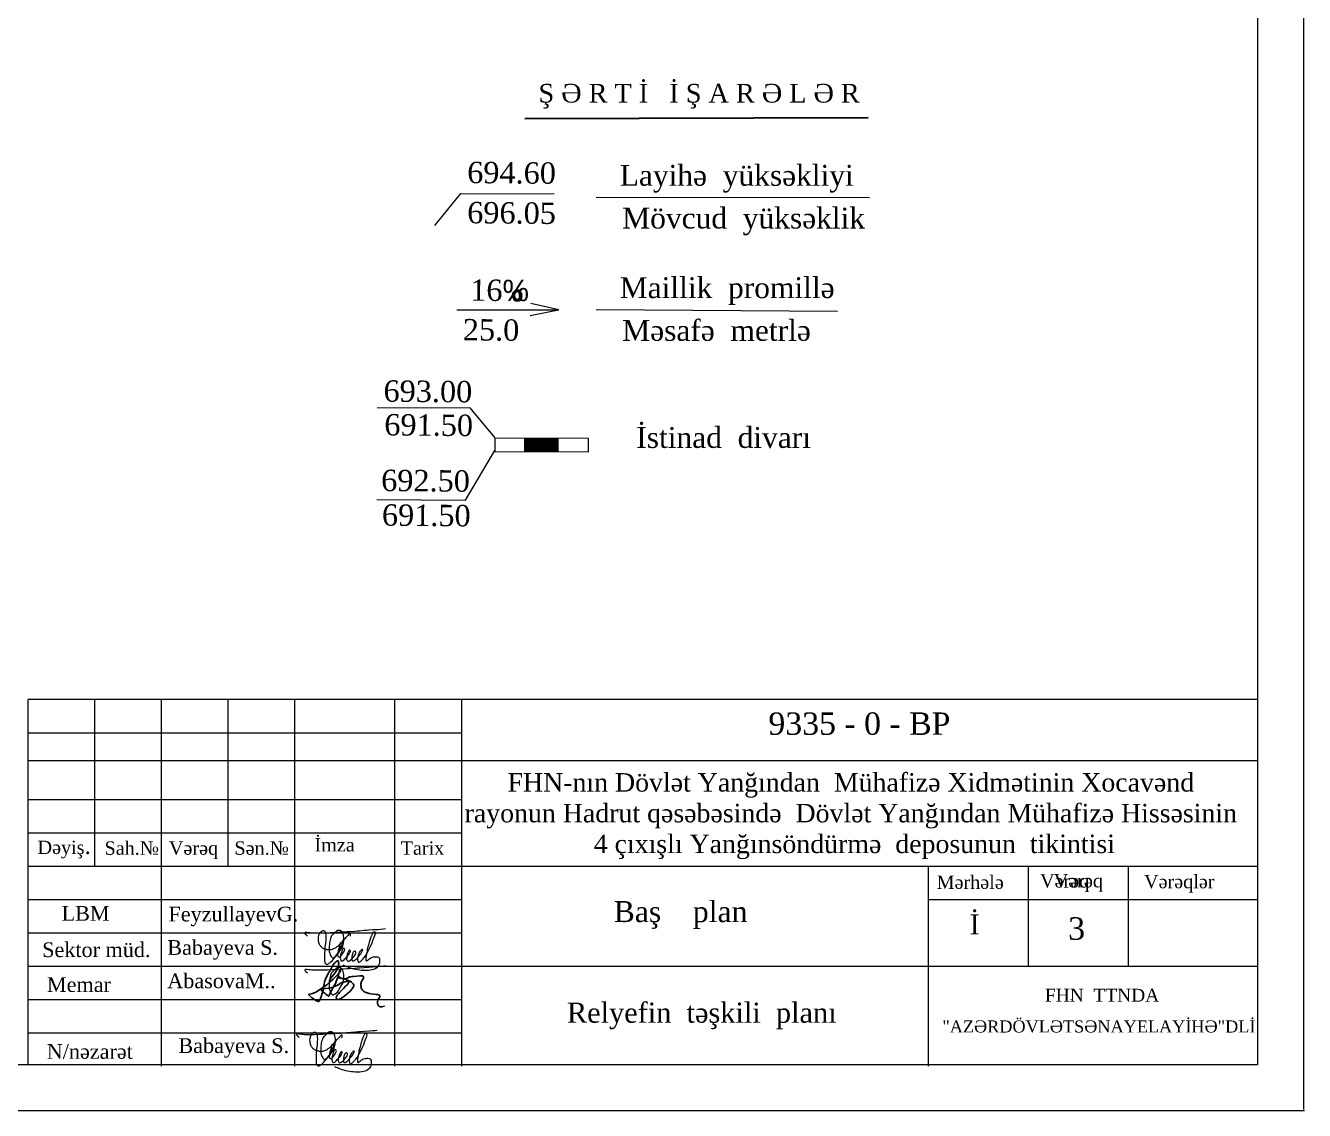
# Model space of a CAD drawing. Header units: feet. Extents: x 3381 to 1374491, y 675186 to 8751562.
# Drawn here: x 686692.9 to 686834.1, y 4375571.8 to 4375691.5 of the extents above; entities that cross this region are included whole.
import ezdxf

# ---------------------------------------------------------------- set-up
doc = ezdxf.new("R2010")
doc.units = ezdxf.units.FT
doc.header["$MEASUREMENT"] = 0
doc.linetypes.add('DUZ', pattern=[0])
doc.layers.get('0').update_dxf_attribs({"linetype": 'CONTINUOUS'})
for name, color, linetype in [('JPEG', 7, 'CONTINUOUS'), ('Layer8', 7, 'CONTINUOUS'), ('ramka', 7, 'CONTINUOUS'), ('Аннотация - Текст', 7, 'CONTINUOUS')]:
    doc.layers.add(name, color=color, linetype=linetype)
for name, color, linetype, lineweight in [('rabit xt', 7, 'CONTINUOUS', 13), ('yol 6m', 250, 'CONTINUOUS', 30), ('размер2_Ном._пера__1', 7, 'CONTINUOUS', 13)]:
    doc.layers.add(name, color=color, linetype=linetype, lineweight=lineweight)
doc.styles.get("Standard").update_dxf_attribs({"font": 'arial.ttf', "height": 2.5})
doc.styles.add('Times New  Roman', font='times.ttf')
doc.styles.add('СГЕНЕРИР_СТИЛЬ_1', font='a3ar(la).ttf')
doc.styles.add('СГЕНЕРИР_СТИЛЬ_2', font='arial.ttf')

msp = doc.modelspace()

# ---------------------------------------------------------------- hatches: boundary and pattern name
at = {"lineweight": 18}
h = msp.add_hatch(dxfattribs=at)
h.set_pattern_fill('ANSI31', color=256, scale=0.4617)
h.set_pattern_definition([(45, (-367983.174634, -2359099.17082), (-0.04080890010923, 0.04080890010923), [])])
h.paths.add_polyline_path([(686748.016, 4375645.968), (686751.67, 4375645.968), (686751.67, 4375644.464), (686748.016, 4375644.464)])

# ---------------------------------------------------------------- linework, layer by layer
at = {"color": 7, "lineweight": 18}
for p, q in [((686693.161, 4375576.787, -688.014), (686693.161, 4375617.127, 848.53)), ((686700.524, 4375598.72, 848.53), (686700.524, 4375617.127, 848.53)), ((686700.524, 4375598.72, 848.53), (686700.524, 4375617.127, 848.53)), ((686707.887, 4375576.631, 848.53), (686707.887, 4375617.127, 848.53)), ((686707.887, 4375576.631, 848.53), (686707.887, 4375617.127, 848.53)), ((686715.25, 4375598.72, 848.53), (686715.25, 4375617.127, 848.53)), ((686715.25, 4375598.72, 848.53), (686715.25, 4375617.127, 848.53)), ((686722.613, 4375576.631, 848.53), (686722.613, 4375617.127, 848.53)), ((686722.613, 4375576.631, 848.53), (686722.613, 4375617.127, 848.53)), ((686733.657, 4375576.631, 848.53), (686733.657, 4375617.127, 848.53)), ((686733.657, 4375576.631, 848.53), (686733.657, 4375617.127, 848.53)), ((686741.02, 4375617.127, 848.53), (686741.02, 4375576.631, 848.53)), ((686741.02, 4375617.127, 848.53), (686741.02, 4375576.631, 848.53)), ((686693.161, 4375613.446, 848.53), (686741.02, 4375613.446, 848.53)), ((686693.161, 4375610.379, 848.53), (686828.914, 4375610.379, 848.53)), ((686693.161, 4375606.083, 848.53), (686741.02, 4375606.083, 848.53)), ((686693.161, 4375606.083, 848.53), (686741.02, 4375606.083, 848.53)), ((686693.161, 4375602.401, 848.53), (686741.02, 4375602.401, 848.53)), ((686693.161, 4375602.401, 848.53), (686741.02, 4375602.401, 848.53)), ((686693.161, 4375598.72, 848.53), (686828.914, 4375598.72, 848.53)), ((686693.161, 4375598.72, 848.53), (686828.914, 4375598.72, 848.53)), ((686792.561, 4375598.72, 848.53), (686792.561, 4375576.631, 848.53)), ((686792.561, 4375598.72, 848.53), (686792.561, 4375576.631, 848.53)), ((686803.605, 4375598.72, 848.53), (686803.605, 4375587.675, 848.53)), ((686803.605, 4375598.72, 848.53), (686803.605, 4375587.675, 848.53)), ((686814.65, 4375598.72, 848.53), (686814.65, 4375587.675, 848.53)), ((686814.65, 4375598.72, 848.53), (686814.65, 4375587.675, 848.53)), ((686693.161, 4375595.038, 848.53), (686741.02, 4375595.038, 848.53)), ((686693.161, 4375595.038, 848.53), (686741.02, 4375595.038, 848.53)), ((686792.561, 4375595.038, 848.53), (686828.914, 4375595.038, 848.53)), ((686792.561, 4375595.038, 848.53), (686828.914, 4375595.038, 848.53)), ((686693.161, 4375591.357, 848.53), (686741.02, 4375591.357, 848.53)), ((686693.161, 4375591.357, 848.53), (686741.02, 4375591.357, 848.53)), ((686693.161, 4375587.675, 848.53), (686828.914, 4375587.675, 848.53)), ((686693.161, 4375587.675, 848.53), (686828.914, 4375587.675, 848.53)), ((686693.161, 4375583.994, 848.53), (686741.02, 4375583.994, 848.53)), ((686693.161, 4375583.994, 848.53), (686741.02, 4375583.994, 848.53)), ((686693.161, 4375580.312, 848.53), (686741.02, 4375580.312, 848.53)), ((686693.161, 4375580.312, 848.53), (686741.02, 4375580.312, 848.53))]:
    msp.add_line(p, q, dxfattribs=at)
at = {"color": 7, "linetype": 'DUZ', "lineweight": 18, "elevation": -2928.111, "flags": 128}
for points in [[(686738.086, 4375669.434), (686740.926, 4375672.955), (686751.24, 4375672.914)], [(686744.706, 4375645.995), (686744.706, 4375645.995), (686755.021, 4375645.954)], [(686744.706, 4375644.491), (686744.706, 4375644.491), (686755.046, 4375644.452)]]:
    msp.add_lwpolyline(points, dxfattribs=at)
at = {"color": 7, "linetype": 'ByBlock', "lineweight": 15, "elevation": -1297.111, "flags": 128}
for points in [[(686740.488, 4375660.118), (686751.765, 4375660.111), (686748.676, 4375660.826)], [(686751.746, 4375660.096), (686748.611, 4375659.451)]]:
    msp.add_lwpolyline(points, dxfattribs=at)
at = {"color": 7, "lineweight": 18}
for points, elevation in [([(686731.716, 4375649.352), (686741.948, 4375649.298), (686744.646, 4375646.039)], -298.984), ([(686744.706, 4375645.995), (686744.706, 4375644.49)], -2928.111), ([(686748.016, 4375645.968), (686748.01, 4375644.478)], -298.984), ([(686751.67, 4375645.968), (686751.67, 4375644.463)], -298.984), ([(686755.021, 4375645.954), (686755.021, 4375644.452)], -298.984), ([(686731.662, 4375639.181), (686741.461, 4375639.127), (686744.709, 4375644.591)], -298.984)]:
    msp.add_lwpolyline(points, dxfattribs=dict(at, elevation=elevation))
at = {"color": 7, "lineweight": 18, "elevation": -298.984}
msp.add_lwpolyline([(686748.016, 4375645.968), (686751.67, 4375645.968), (686751.67, 4375644.464), (686748.016, 4375644.464)], close=True, dxfattribs=at)
at = {"color": 5, "lineweight": 15, "elevation": 760.763}
for points in [[(686724, 4375590.996), (686723.879, 4375591.123), (686723.822, 4375591.183), (686723.771, 4375591.267), (686723.761, 4375591.315), (686723.761, 4375591.382), (686723.807, 4375591.423), (686723.851, 4375591.439), (686723.909, 4375591.439), (686723.988, 4375591.435), (686724.199, 4375591.404), (686724.317, 4375591.386), (686724.467, 4375591.371), (686724.604, 4375591.357), (686724.791, 4375591.357), (686724.923, 4375591.357), (686725.395, 4375591.347), (686725.676, 4375591.347), (686726.231, 4375591.37), (686726.543, 4375591.392), (686726.944, 4375591.416), (686727.391, 4375591.442), (686727.635, 4375591.457), (686727.867, 4375591.471), (686728.368, 4375591.507), (686728.649, 4375591.507), (686729.248, 4375591.548), (686729.5, 4375591.565), (686729.762, 4375591.583), (686730.248, 4375591.637), (686730.561, 4375591.662), (686730.802, 4375591.676), (686731.221, 4375591.71), (686731.786, 4375591.738), (686732.108, 4375591.769), (686732.419, 4375591.803), (686732.626, 4375591.841)], [(686728.695, 4375590.993), (686728.747, 4375591.067), (686728.747, 4375591.152), (686728.747, 4375591.152), (686728.747, 4375591.272), (686728.652, 4375591.272), (686728.541, 4375591.17), (686728.541, 4375591.17), (686728.452, 4375591.071), (686728.383, 4375590.994), (686728.277, 4375590.876), (686728.203, 4375590.794), (686728.119, 4375590.701), (686728.042, 4375590.616), (686727.966, 4375590.531), (686727.881, 4375590.437), (686727.794, 4375590.34), (686727.711, 4375590.247), (686727.536, 4375590.053), (686727.394, 4375589.896), (686727.318, 4375589.843), (686727.248, 4375589.794), (686727.178, 4375589.745), (686727.126, 4375589.709), (686727.068, 4375589.669), (686726.979, 4375589.621), (686726.893, 4375589.577), (686726.818, 4375589.539), (686726.719, 4375589.506), (686726.635, 4375589.478), (686726.556, 4375589.465), (686726.486, 4375589.465), (686726.42, 4375589.465), (686726.356, 4375589.468), (686726.305, 4375589.471), (686726.243, 4375589.48), (686726.18, 4375589.489), (686726.123, 4375589.497), (686726.074, 4375589.506), (686726.032, 4375589.514), (686725.995, 4375589.521), (686725.931, 4375589.547), (686725.859, 4375589.577), (686725.801, 4375589.601), (686725.743, 4375589.634), (686725.688, 4375589.671), (686725.636, 4375589.712), (686725.588, 4375589.757), (686725.543, 4375589.804), (686725.489, 4375589.858), (686725.434, 4375589.916), (686725.39, 4375589.986), (686725.342, 4375590.062), (686725.296, 4375590.182), (686725.272, 4375590.267), (686725.253, 4375590.332), (686725.238, 4375590.429), (686725.219, 4375590.584), (686725.212, 4375590.755), (686725.22, 4375590.886), (686725.266, 4375591.088), (686725.306, 4375591.185), (686725.348, 4375591.285), (686725.41, 4375591.379), (686725.496, 4375591.474), (686725.575, 4375591.545), (686725.65, 4375591.591), (686725.73, 4375591.619), (686725.788, 4375591.618), (686725.842, 4375591.591), (686725.907, 4375591.529), (686725.972, 4375591.388), (686726.003, 4375591.284), (686726.017, 4375591.143), (686726.033, 4375590.843), (686726.019, 4375590.524), (686725.992, 4375590.204), (686725.942, 4375589.725), (686725.923, 4375589.537), (686725.91, 4375589.379), (686725.892, 4375589.202), (686725.878, 4375588.989), (686725.878, 4375588.801), (686725.876, 4375588.598), (686725.883, 4375588.423), (686725.889, 4375588.285), (686725.907, 4375588.157), (686725.933, 4375588.061), (686725.973, 4375587.997), (686726.028, 4375587.929), (686726.086, 4375587.883), (686726.14, 4375587.868), (686726.189, 4375587.868), (686726.242, 4375587.89), (686726.297, 4375587.926), (686726.373, 4375587.978), (686726.448, 4375588.03), (686726.523, 4375588.087), (686726.629, 4375588.181), (686726.756, 4375588.305), (686726.892, 4375588.463), (686727.021, 4375588.629), (686727.142, 4375588.802), (686727.31, 4375589.041), (686727.385, 4375589.179), (686727.5, 4375589.424), (686727.593, 4375589.608), (686727.695, 4375589.81), (686727.792, 4375590.032), (686727.83, 4375590.118), (686727.838, 4375590.167), (686727.831, 4375590.195), (686727.817, 4375590.225), (686727.79, 4375590.245), (686727.758, 4375590.257), (686727.735, 4375590.257), (686727.691, 4375590.243), (686727.634, 4375590.202), (686727.588, 4375590.111), (686727.564, 4375590.027), (686727.532, 4375589.901), (686727.501, 4375589.779), (686727.46, 4375589.62), (686727.407, 4375589.38), (686727.378, 4375589.217), (686727.34, 4375589.004), (686727.338, 4375588.906), (686727.36, 4375588.818), (686727.411, 4375588.732), (686727.461, 4375588.694), (686727.52, 4375588.688), (686727.58, 4375588.707), (686727.658, 4375588.763), (686727.733, 4375588.844), (686727.873, 4375589.023), (686727.99, 4375589.214), (686728.08, 4375589.389), (686728.11, 4375589.465), (686728.122, 4375589.546), (686728.107, 4375589.604), (686728.066, 4375589.635), (686728.023, 4375589.646), (686727.972, 4375589.646), (686727.928, 4375589.626), (686727.896, 4375589.593), (686727.862, 4375589.538), (686727.823, 4375589.46), (686727.787, 4375589.361), (686727.748, 4375589.226), (686727.702, 4375589.068), (686727.672, 4375588.931), (686727.657, 4375588.832), (686727.639, 4375588.673), (686727.631, 4375588.558), (686727.644, 4375588.457), (686727.674, 4375588.381), (686727.7, 4375588.315), (686727.735, 4375588.277), (686727.774, 4375588.256), (686727.836, 4375588.253), (686727.876, 4375588.266), (686727.952, 4375588.308), (686728.047, 4375588.387), (686728.147, 4375588.487), (686728.228, 4375588.569), (686728.4, 4375588.757), (686728.535, 4375588.915), (686728.607, 4375589.027), (686728.695, 4375589.189), (686728.744, 4375589.295), (686728.765, 4375589.356), (686728.755, 4375589.396), (686728.732, 4375589.423), (686728.699, 4375589.435), (686728.65, 4375589.432), (686728.613, 4375589.409), (686728.573, 4375589.365), (686728.529, 4375589.297), (686728.492, 4375589.22), (686728.439, 4375589.09), (686728.4, 4375588.958), (686728.369, 4375588.787), (686728.34, 4375588.632), (686728.33, 4375588.508), (686728.335, 4375588.425), (686728.359, 4375588.369), (686728.395, 4375588.307), (686728.435, 4375588.265), (686728.482, 4375588.23), (686728.507, 4375588.225), (686728.543, 4375588.225), (686728.597, 4375588.245), (686728.666, 4375588.28), (686728.779, 4375588.357), (686728.871, 4375588.433), (686728.996, 4375588.551), (686729.105, 4375588.679), (686729.216, 4375588.833), (686729.269, 4375588.934), (686729.309, 4375589.028), (686729.338, 4375589.111), (686729.352, 4375589.19), (686729.344, 4375589.26), (686729.314, 4375589.295), (686729.272, 4375589.319), (686729.219, 4375589.319), (686729.141, 4375589.29), (686729.072, 4375589.215), (686729.019, 4375589.133), (686728.987, 4375589.04), (686728.962, 4375588.967), (686728.934, 4375588.856), (686728.915, 4375588.738), (686728.904, 4375588.667), (686728.899, 4375588.554), (686728.898, 4375588.487), (686728.905, 4375588.402), (686728.929, 4375588.344), (686728.957, 4375588.301), (686728.99, 4375588.269), (686729.036, 4375588.255), (686729.077, 4375588.255), (686729.136, 4375588.267), (686729.184, 4375588.301), (686729.265, 4375588.368), (686729.375, 4375588.458), (686729.551, 4375588.633), (686729.696, 4375588.791), (686729.802, 4375588.913), (686729.894, 4375589.057), (686729.975, 4375589.184), (686730.056, 4375589.334), (686730.1, 4375589.424), (686730.111, 4375589.478), (686730.096, 4375589.515), (686730.065, 4375589.527), (686730.023, 4375589.521), (686729.987, 4375589.493), (686729.932, 4375589.438), (686729.87, 4375589.361), (686729.808, 4375589.285), (686729.733, 4375589.172), (686729.663, 4375589.028), (686729.622, 4375588.914), (686729.592, 4375588.796), (686729.564, 4375588.677), (686729.542, 4375588.559), (686729.535, 4375588.449), (686729.542, 4375588.378), (686729.559, 4375588.286), (686729.587, 4375588.22), (686729.618, 4375588.168), (686729.658, 4375588.125), (686729.703, 4375588.11), (686729.751, 4375588.118), (686729.789, 4375588.148), (686729.866, 4375588.208), (686729.93, 4375588.262), (686729.968, 4375588.301), (686730.02, 4375588.351), (686730.118, 4375588.457), (686730.257, 4375588.638), (686730.417, 4375588.814), (686730.599, 4375589.132), (686730.742, 4375589.399), (686731.008, 4375589.933), (686731.142, 4375590.247), (686731.243, 4375590.504), (686731.354, 4375590.795), (686731.458, 4375591.051), (686731.523, 4375591.282), (686731.506, 4375591.378), (686731.468, 4375591.423), (686731.404, 4375591.443), (686731.346, 4375591.446), (686731.284, 4375591.43), (686731.229, 4375591.38), (686731.152, 4375591.231), (686731.099, 4375591.084), (686731.017, 4375590.877), (686730.947, 4375590.67), (686730.905, 4375590.537), (686730.867, 4375590.421), (686730.832, 4375590.312), (686730.79, 4375590.164), (686730.743, 4375589.998), (686730.677, 4375589.769), (686730.617, 4375589.516), (686730.588, 4375589.338), (686730.561, 4375589.173), (686730.48, 4375588.808), (686730.458, 4375588.631), (686730.451, 4375588.479), (686730.451, 4375588.385), (686730.461, 4375588.291), (686730.476, 4375588.273), (686730.504, 4375588.264), (686730.539, 4375588.264), (686730.572, 4375588.271), (686730.6, 4375588.29), (686730.695, 4375588.369), (686730.793, 4375588.443), (686730.871, 4375588.501), (686731, 4375588.591), (686731.094, 4375588.641), (686731.252, 4375588.695), (686731.36, 4375588.712), (686731.498, 4375588.72), (686731.595, 4375588.72), (686731.741, 4375588.703), (686731.84, 4375588.669), (686731.91, 4375588.596), (686731.96, 4375588.478), (686731.976, 4375588.351), (686731.976, 4375588.207), (686731.956, 4375587.999), (686731.897, 4375587.813), (686731.789, 4375587.634), (686731.667, 4375587.503), (686731.497, 4375587.387), (686731.302, 4375587.305), (686731.104, 4375587.266), (686730.918, 4375587.229), (686730.729, 4375587.205), (686730.496, 4375587.194), (686730.239, 4375587.198), (686729.975, 4375587.216), (686729.786, 4375587.237), (686729.586, 4375587.267), (686729.335, 4375587.31), (686729.165, 4375587.349), (686728.962, 4375587.396), (686728.767, 4375587.452), (686728.577, 4375587.517), (686728.506, 4375587.552), (686728.371, 4375587.606), (686728.248, 4375587.655), (686728.095, 4375587.717), (686727.951, 4375587.789)], [(686727.368, 4375591.623), (686727.368, 4375591.623), (686727.368, 4375591.623), (686727.368, 4375591.623), (686727.368, 4375591.623), (686727.368, 4375591.623), (686727.295, 4375591.6), (686727.154, 4375591.475), (686727.041, 4375591.376), (686726.934, 4375591.281), (686726.87, 4375591.225), (686726.803, 4375591.167), (686726.734, 4375591.107), (686726.665, 4375591.03), (686726.621, 4375590.952), (686726.587, 4375590.86), (686726.539, 4375590.732), (686726.496, 4375590.589), (686726.463, 4375590.42), (686726.437, 4375590.208), (686726.422, 4375590.055), (686726.409, 4375589.908), (686726.4, 4375589.703), (686726.4, 4375589.501), (686726.421, 4375589.28), (686726.461, 4375589.118), (686726.521, 4375588.943), (686726.611, 4375588.763), (686726.681, 4375588.678), (686726.741, 4375588.626), (686726.786, 4375588.608), (686726.831, 4375588.603), (686726.871, 4375588.603), (686726.914, 4375588.623), (686727.009, 4375588.68), (686727.186, 4375588.806), (686727.308, 4375588.911), (686727.407, 4375589.023), (686727.475, 4375589.172), (686727.648, 4375589.47), (686727.796, 4375589.703), (686727.897, 4375589.873), (686727.931, 4375590.047), (686727.987, 4375590.271), (686728.02, 4375590.498), (686728.012, 4375590.629), (686728.012, 4375590.839), (686728, 4375591.046), (686727.956, 4375591.181), (686727.916, 4375591.309), (686727.85, 4375591.438), (686727.769, 4375591.527), (686727.686, 4375591.586), (686727.621, 4375591.626), (686727.509, 4375591.626), (686727.368, 4375591.623)], [(686724, 4375586.907), (686723.879, 4375587.034), (686723.822, 4375587.093), (686723.771, 4375587.177), (686723.761, 4375587.226), (686723.761, 4375587.292), (686723.807, 4375587.333), (686723.851, 4375587.35), (686723.909, 4375587.35), (686723.988, 4375587.346), (686724.199, 4375587.314), (686724.317, 4375587.296), (686724.467, 4375587.281), (686724.604, 4375587.267), (686724.791, 4375587.267), (686724.923, 4375587.267), (686725.395, 4375587.257), (686725.676, 4375587.257), (686726.231, 4375587.28), (686726.543, 4375587.303), (686726.944, 4375587.326), (686727.391, 4375587.352), (686727.635, 4375587.367), (686727.867, 4375587.382), (686728.368, 4375587.417), (686728.649, 4375587.417), (686729.248, 4375587.458), (686729.5, 4375587.476), (686729.762, 4375587.494), (686730.248, 4375587.547), (686730.561, 4375587.573), (686730.802, 4375587.586), (686731.221, 4375587.62), (686731.786, 4375587.648), (686732.108, 4375587.679), (686732.419, 4375587.713), (686732.626, 4375587.751)], [(686727.368, 4375587.534), (686727.368, 4375587.534), (686727.368, 4375587.534), (686727.368, 4375587.534), (686727.368, 4375587.534), (686727.368, 4375587.534), (686727.295, 4375587.51), (686727.154, 4375587.386), (686727.041, 4375587.286), (686726.934, 4375587.192), (686726.87, 4375587.136), (686726.803, 4375587.078), (686726.734, 4375587.017), (686726.665, 4375586.941), (686726.621, 4375586.862), (686726.587, 4375586.771), (686726.539, 4375586.642), (686726.496, 4375586.499), (686726.463, 4375586.331), (686726.437, 4375586.119), (686726.422, 4375585.965), (686726.409, 4375585.819), (686726.4, 4375585.614), (686726.4, 4375585.411), (686726.421, 4375585.191), (686726.461, 4375585.028), (686726.521, 4375584.853), (686726.611, 4375584.673), (686726.681, 4375584.588), (686726.741, 4375584.536), (686726.786, 4375584.518), (686726.831, 4375584.513), (686726.871, 4375584.513), (686726.914, 4375584.533), (686727.009, 4375584.591), (686727.186, 4375584.716), (686727.308, 4375584.822), (686727.407, 4375584.933), (686727.475, 4375585.082), (686727.648, 4375585.38), (686727.796, 4375585.613), (686727.897, 4375585.783), (686727.931, 4375585.957), (686727.987, 4375586.181), (686728.02, 4375586.408), (686728.012, 4375586.539), (686728.012, 4375586.749), (686728, 4375586.956), (686727.956, 4375587.091), (686727.916, 4375587.22), (686727.85, 4375587.348), (686727.769, 4375587.437), (686727.686, 4375587.497), (686727.621, 4375587.537), (686727.509, 4375587.537), (686727.368, 4375587.534)], [(686723.075, 4375579.788), (686722.954, 4375579.915), (686722.897, 4375579.974), (686722.846, 4375580.058), (686722.836, 4375580.107), (686722.836, 4375580.173), (686722.882, 4375580.214), (686722.925, 4375580.231), (686722.984, 4375580.231), (686723.062, 4375580.226), (686723.274, 4375580.195), (686723.392, 4375580.177), (686723.541, 4375580.162), (686723.679, 4375580.148), (686723.866, 4375580.148), (686723.997, 4375580.148), (686724.469, 4375580.138), (686724.751, 4375580.138), (686725.306, 4375580.161), (686725.618, 4375580.183), (686726.018, 4375580.207), (686726.466, 4375580.233), (686726.71, 4375580.248), (686726.942, 4375580.263), (686727.443, 4375580.298), (686727.724, 4375580.298), (686728.323, 4375580.339), (686728.574, 4375580.357), (686728.837, 4375580.375), (686729.323, 4375580.428), (686729.636, 4375580.454), (686729.876, 4375580.467), (686730.296, 4375580.501), (686730.861, 4375580.529), (686731.182, 4375580.56), (686731.494, 4375580.594), (686731.701, 4375580.632)], [(686727.77, 4375579.784), (686727.822, 4375579.858), (686727.822, 4375579.944), (686727.822, 4375579.944), (686727.822, 4375580.064), (686727.727, 4375580.064), (686727.616, 4375579.961), (686727.616, 4375579.961), (686727.527, 4375579.862), (686727.458, 4375579.785), (686727.351, 4375579.667), (686727.278, 4375579.585), (686727.194, 4375579.492), (686727.117, 4375579.407), (686727.041, 4375579.322), (686726.956, 4375579.228), (686726.869, 4375579.131), (686726.785, 4375579.038), (686726.611, 4375578.844), (686726.469, 4375578.687), (686726.393, 4375578.634), (686726.323, 4375578.586), (686726.253, 4375578.536), (686726.201, 4375578.501), (686726.143, 4375578.46), (686726.054, 4375578.412), (686725.968, 4375578.368), (686725.893, 4375578.33), (686725.794, 4375578.297), (686725.71, 4375578.269), (686725.631, 4375578.256), (686725.561, 4375578.256), (686725.495, 4375578.256), (686725.431, 4375578.26), (686725.38, 4375578.262), (686725.318, 4375578.271), (686725.255, 4375578.28), (686725.197, 4375578.288), (686725.149, 4375578.297), (686725.107, 4375578.305), (686725.07, 4375578.312), (686725.006, 4375578.338), (686724.934, 4375578.368), (686724.876, 4375578.392), (686724.818, 4375578.425), (686724.763, 4375578.462), (686724.711, 4375578.503), (686724.663, 4375578.548), (686724.617, 4375578.595), (686724.564, 4375578.649), (686724.508, 4375578.707), (686724.465, 4375578.777), (686724.417, 4375578.853), (686724.371, 4375578.973), (686724.347, 4375579.058), (686724.328, 4375579.123), (686724.313, 4375579.22), (686724.294, 4375579.375), (686724.286, 4375579.547), (686724.295, 4375579.677), (686724.341, 4375579.879), (686724.381, 4375579.976), (686724.423, 4375580.076), (686724.485, 4375580.17), (686724.571, 4375580.265), (686724.65, 4375580.337), (686724.725, 4375580.382), (686724.805, 4375580.41), (686724.863, 4375580.41), (686724.917, 4375580.382), (686724.982, 4375580.32), (686725.047, 4375580.18), (686725.078, 4375580.075), (686725.092, 4375579.934), (686725.108, 4375579.634), (686725.094, 4375579.315), (686725.067, 4375578.995), (686725.017, 4375578.517), (686724.997, 4375578.328), (686724.985, 4375578.17), (686724.967, 4375577.993), (686724.953, 4375577.78), (686724.953, 4375577.592), (686724.951, 4375577.389), (686724.958, 4375577.215), (686724.964, 4375577.076), (686724.982, 4375576.948), (686725.008, 4375576.852), (686725.048, 4375576.788), (686725.103, 4375576.72), (686725.161, 4375576.674), (686725.215, 4375576.659), (686725.263, 4375576.659), (686725.316, 4375576.681), (686725.372, 4375576.717), (686725.448, 4375576.769), (686725.523, 4375576.821), (686725.598, 4375576.878), (686725.704, 4375576.972), (686725.831, 4375577.096), (686725.967, 4375577.254), (686726.096, 4375577.42), (686726.216, 4375577.593), (686726.385, 4375577.832), (686726.459, 4375577.97), (686726.575, 4375578.215), (686726.668, 4375578.399), (686726.77, 4375578.601), (686726.867, 4375578.823), (686726.904, 4375578.909), (686726.913, 4375578.958), (686726.906, 4375578.986), (686726.892, 4375579.016), (686726.865, 4375579.037), (686726.833, 4375579.048), (686726.809, 4375579.048), (686726.766, 4375579.034), (686726.709, 4375578.993), (686726.663, 4375578.902), (686726.638, 4375578.818), (686726.606, 4375578.692), (686726.575, 4375578.57), (686726.535, 4375578.411), (686726.482, 4375578.171), (686726.452, 4375578.008), (686726.415, 4375577.796), (686726.413, 4375577.697), (686726.435, 4375577.61), (686726.486, 4375577.523), (686726.535, 4375577.485), (686726.595, 4375577.479), (686726.655, 4375577.498), (686726.733, 4375577.554), (686726.808, 4375577.635), (686726.948, 4375577.814), (686727.065, 4375578.005), (686727.155, 4375578.18), (686727.185, 4375578.256), (686727.196, 4375578.338), (686727.182, 4375578.395), (686727.141, 4375578.426), (686727.098, 4375578.438), (686727.047, 4375578.438), (686727.003, 4375578.417), (686726.971, 4375578.384), (686726.937, 4375578.329), (686726.897, 4375578.251), (686726.862, 4375578.152), (686726.823, 4375578.017), (686726.777, 4375577.859), (686726.746, 4375577.723), (686726.731, 4375577.623), (686726.714, 4375577.464), (686726.706, 4375577.349), (686726.719, 4375577.248), (686726.749, 4375577.172), (686726.775, 4375577.106), (686726.81, 4375577.069), (686726.849, 4375577.047), (686726.91, 4375577.044), (686726.951, 4375577.057), (686727.027, 4375577.099), (686727.122, 4375577.178), (686727.221, 4375577.278), (686727.303, 4375577.36), (686727.475, 4375577.548), (686727.61, 4375577.706), (686727.682, 4375577.818), (686727.77, 4375577.98), (686727.819, 4375578.086), (686727.84, 4375578.147), (686727.83, 4375578.188), (686727.807, 4375578.214), (686727.774, 4375578.226), (686727.724, 4375578.224), (686727.688, 4375578.2), (686727.648, 4375578.156), (686727.604, 4375578.088), (686727.567, 4375578.012), (686727.514, 4375577.881), (686727.475, 4375577.75), (686727.443, 4375577.578), (686727.415, 4375577.423), (686727.405, 4375577.299), (686727.41, 4375577.216), (686727.434, 4375577.16), (686727.47, 4375577.099), (686727.51, 4375577.056), (686727.556, 4375577.021), (686727.582, 4375577.016), (686727.618, 4375577.016), (686727.672, 4375577.036), (686727.741, 4375577.071), (686727.854, 4375577.148), (686727.946, 4375577.224), (686728.071, 4375577.342), (686728.18, 4375577.47), (686728.29, 4375577.625), (686728.344, 4375577.725), (686728.383, 4375577.819), (686728.413, 4375577.902), (686728.426, 4375577.981), (686728.419, 4375578.051), (686728.389, 4375578.086), (686728.346, 4375578.11), (686728.294, 4375578.11), (686728.216, 4375578.081), (686728.147, 4375578.006), (686728.094, 4375577.924), (686728.062, 4375577.832), (686728.037, 4375577.758), (686728.009, 4375577.647), (686727.99, 4375577.529), (686727.979, 4375577.458), (686727.974, 4375577.345), (686727.973, 4375577.279), (686727.98, 4375577.193), (686728.004, 4375577.135), (686728.032, 4375577.093), (686728.064, 4375577.061), (686728.111, 4375577.046), (686728.152, 4375577.046), (686728.21, 4375577.058), (686728.259, 4375577.092), (686728.34, 4375577.159), (686728.45, 4375577.249), (686728.626, 4375577.424), (686728.771, 4375577.582), (686728.877, 4375577.704), (686728.969, 4375577.848), (686729.05, 4375577.975), (686729.131, 4375578.126), (686729.175, 4375578.215), (686729.185, 4375578.269), (686729.171, 4375578.307), (686729.14, 4375578.319), (686729.097, 4375578.313), (686729.061, 4375578.284), (686729.006, 4375578.229), (686728.944, 4375578.152), (686728.883, 4375578.076), (686728.808, 4375577.963), (686728.738, 4375577.82), (686728.697, 4375577.705), (686728.666, 4375577.587), (686728.639, 4375577.468), (686728.617, 4375577.35), (686728.61, 4375577.24), (686728.616, 4375577.169), (686728.634, 4375577.077), (686728.662, 4375577.011), (686728.693, 4375576.959), (686728.733, 4375576.916), (686728.778, 4375576.901), (686728.826, 4375576.909), (686728.864, 4375576.939), (686728.941, 4375576.999), (686729.005, 4375577.053), (686729.043, 4375577.092), (686729.095, 4375577.142), (686729.193, 4375577.248), (686729.332, 4375577.43), (686729.492, 4375577.605), (686729.674, 4375577.924), (686729.817, 4375578.19), (686730.083, 4375578.724), (686730.217, 4375579.038), (686730.318, 4375579.295), (686730.429, 4375579.586), (686730.532, 4375579.843), (686730.598, 4375580.074), (686730.581, 4375580.169), (686730.543, 4375580.215), (686730.478, 4375580.235), (686730.42, 4375580.238), (686730.359, 4375580.221), (686730.304, 4375580.171), (686730.227, 4375580.022), (686730.174, 4375579.876), (686730.092, 4375579.669), (686730.022, 4375579.461), (686729.979, 4375579.328), (686729.942, 4375579.212), (686729.906, 4375579.103), (686729.864, 4375578.955), (686729.817, 4375578.789), (686729.752, 4375578.56), (686729.692, 4375578.307), (686729.663, 4375578.129), (686729.636, 4375577.964), (686729.554, 4375577.599), (686729.533, 4375577.422), (686729.526, 4375577.27), (686729.526, 4375577.176), (686729.535, 4375577.082), (686729.551, 4375577.064), (686729.579, 4375577.055), (686729.614, 4375577.055), (686729.647, 4375577.062), (686729.674, 4375577.082), (686729.77, 4375577.161), (686729.868, 4375577.234), (686729.946, 4375577.292), (686730.075, 4375577.382), (686730.168, 4375577.432), (686730.327, 4375577.486), (686730.435, 4375577.503), (686730.573, 4375577.511), (686730.67, 4375577.511), (686730.816, 4375577.494), (686730.914, 4375577.46), (686730.985, 4375577.387), (686731.035, 4375577.269), (686731.051, 4375577.143), (686731.051, 4375576.999), (686731.031, 4375576.79), (686730.972, 4375576.604), (686730.863, 4375576.425), (686730.742, 4375576.294), (686730.572, 4375576.178), (686730.376, 4375576.096), (686730.178, 4375576.057), (686729.993, 4375576.02), (686729.804, 4375575.996), (686729.571, 4375575.985), (686729.314, 4375575.989), (686729.05, 4375576.007), (686728.861, 4375576.028), (686728.661, 4375576.058), (686728.41, 4375576.101), (686728.24, 4375576.14), (686728.037, 4375576.187), (686727.842, 4375576.243), (686727.652, 4375576.308), (686727.581, 4375576.343), (686727.445, 4375576.397), (686727.323, 4375576.446), (686727.169, 4375576.508), (686727.026, 4375576.58)], [(686726.443, 4375580.414), (686726.443, 4375580.414), (686726.443, 4375580.414), (686726.443, 4375580.414), (686726.443, 4375580.414), (686726.443, 4375580.414), (686726.37, 4375580.391), (686726.229, 4375580.266), (686726.116, 4375580.167), (686726.008, 4375580.072), (686725.945, 4375580.017), (686725.878, 4375579.959), (686725.809, 4375579.898), (686725.74, 4375579.822), (686725.696, 4375579.743), (686725.662, 4375579.651), (686725.614, 4375579.523), (686725.571, 4375579.38), (686725.538, 4375579.212), (686725.512, 4375578.999), (686725.497, 4375578.846), (686725.484, 4375578.699), (686725.475, 4375578.494), (686725.475, 4375578.292), (686725.496, 4375578.072), (686725.536, 4375577.909), (686725.595, 4375577.734), (686725.686, 4375577.554), (686725.756, 4375577.469), (686725.816, 4375577.417), (686725.861, 4375577.399), (686725.906, 4375577.394), (686725.946, 4375577.394), (686725.989, 4375577.414), (686726.083, 4375577.472), (686726.261, 4375577.597), (686726.383, 4375577.702), (686726.482, 4375577.814), (686726.55, 4375577.963), (686726.723, 4375578.261), (686726.871, 4375578.494), (686726.972, 4375578.664), (686727.006, 4375578.838), (686727.062, 4375579.062), (686727.095, 4375579.289), (686727.087, 4375579.42), (686727.087, 4375579.63), (686727.074, 4375579.837), (686727.031, 4375579.972), (686726.991, 4375580.1), (686726.925, 4375580.229), (686726.844, 4375580.318), (686726.761, 4375580.377), (686726.696, 4375580.418), (686726.584, 4375580.418), (686726.443, 4375580.414)]]:
    msp.add_lwpolyline(points, dxfattribs=at)
at = {"color": 5, "elevation": 760.763}
msp.add_lwpolyline([(686726.568, 4375586.09), (686726.525, 4375586.044), (686726.49, 4375586.013), (686726.456, 4375586.002), (686726.435, 4375586.002), (686726.417, 4375586.016), (686726.417, 4375586.041), (686726.426, 4375586.067), (686726.473, 4375586.156), (686726.554, 4375586.308), (686726.69, 4375586.49), (686726.903, 4375586.742), (686727.005, 4375586.871), (686727.094, 4375587.009), (686727.158, 4375587.109), (686727.218, 4375587.213), (686727.328, 4375587.399), (686727.394, 4375587.579), (686727.441, 4375587.766), (686727.458, 4375587.921), (686727.448, 4375588.059), (686727.432, 4375588.169), (686727.395, 4375588.26), (686727.362, 4375588.276), (686727.306, 4375588.261), (686727.238, 4375588.226), (686727.132, 4375588.146), (686727.047, 4375588.055), (686726.823, 4375587.807), (686726.717, 4375587.653), (686726.65, 4375587.511), (686726.534, 4375587.289), (686726.425, 4375587.108), (686726.334, 4375586.945), (686726.208, 4375586.703), (686726.108, 4375586.511), (686725.992, 4375586.248), (686725.887, 4375585.952), (686725.834, 4375585.649), (686725.788, 4375585.413), (686725.76, 4375585.18), (686725.738, 4375585.045), (686725.708, 4375584.933), (686725.655, 4375584.786), (686725.586, 4375584.575), (686725.539, 4375584.397), (686725.488, 4375584.238), (686725.445, 4375584.12), (686725.414, 4375584.034), (686725.351, 4375583.889), (686725.314, 4375583.82), (686725.263, 4375583.796), (686725.214, 4375583.796), (686725.157, 4375583.809), (686725.104, 4375583.821), (686724.974, 4375583.859), (686724.865, 4375583.922), (686724.731, 4375584.018), (686724.618, 4375584.099), (686724.5, 4375584.2), (686724.382, 4375584.3), (686724.313, 4375584.375), (686724.237, 4375584.455), (686724.159, 4375584.526), (686724.156, 4375584.55), (686724.175, 4375584.571), (686724.219, 4375584.582), (686724.403, 4375584.617), (686724.569, 4375584.651), (686724.677, 4375584.694), (686724.929, 4375584.818), (686726.001, 4375585.493), (686726.134, 4375585.616), (686726.42, 4375585.861), (686726.827, 4375586.236), (686727.38, 4375586.792), (686727.532, 4375586.995), (686727.643, 4375587.15), (686727.674, 4375587.22), (686727.668, 4375587.256), (686727.648, 4375587.266), (686727.611, 4375587.258), (686727.59, 4375587.243), (686727.536, 4375587.136), (686727.502, 4375587.032), (686727.475, 4375586.869), (686727.431, 4375586.72), (686727.381, 4375586.544), (686727.334, 4375586.376), (686727.262, 4375586.184), (686727.185, 4375585.979), (686727.085, 4375585.773), (686727.006, 4375585.592), (686726.889, 4375585.396), (686726.782, 4375585.181), (686726.688, 4375585.023), (686726.594, 4375584.866), (686726.505, 4375584.671), (686726.439, 4375584.538), (686726.404, 4375584.451), (686726.382, 4375584.399), (686726.362, 4375584.384), (686726.33, 4375584.374), (686726.299, 4375584.377), (686726.181, 4375584.459), (686726.046, 4375584.582), (686725.931, 4375584.686), (686725.816, 4375584.784), (686725.722, 4375584.865), (686725.567, 4375585.002), (686725.457, 4375585.1), (686725.45, 4375585.115), (686725.453, 4375585.128), (686725.463, 4375585.144), (686725.482, 4375585.157), (686725.513, 4375585.166), (686725.663, 4375585.185), (686726.024, 4375585.218), (686726.323, 4375585.257), (686726.611, 4375585.305), (686726.835, 4375585.359), (686727.169, 4375585.517), (686727.455, 4375585.67), (686727.673, 4375585.787), (686727.847, 4375585.869), (686728.013, 4375585.918), (686728.125, 4375585.944), (686728.276, 4375585.98), (686728.352, 4375585.991), (686728.428, 4375585.996), (686728.473, 4375585.993), (686728.551, 4375585.964), (686728.573, 4375585.909), (686728.573, 4375585.838), (686728.516, 4375585.777), (686728.377, 4375585.636), (686728.198, 4375585.454), (686727.987, 4375585.216), (686727.729, 4375584.957), (686727.574, 4375584.801), (686727.423, 4375584.625), (686727.301, 4375584.482), (686727.215, 4375584.326), (686727.188, 4375584.191), (686727.203, 4375584.107), (686727.274, 4375584.04), (686727.379, 4375584.002), (686727.489, 4375584.009), (686727.678, 4375584.096), (686727.882, 4375584.21), (686728.187, 4375584.453), (686728.435, 4375584.652), (686728.686, 4375584.881), (686728.953, 4375585.17), (686729.063, 4375585.342), (686729.126, 4375585.502), (686729.123, 4375585.632), (686729.066, 4375585.726), (686728.961, 4375585.842), (686728.864, 4375585.909), (686728.711, 4375586.015), (686728.515, 4375586.11), (686728.235, 4375586.213), (686727.968, 4375586.281), (686727.797, 4375586.315), (686727.677, 4375586.338), (686727.573, 4375586.359), (686727.449, 4375586.393), (686727.449, 4375586.461), (686727.449, 4375586.461), (686727.493, 4375586.487), (686727.538, 4375586.487), (686727.587, 4375586.446), (686727.636, 4375586.405), (686727.73, 4375586.367), (686727.814, 4375586.333), (686727.96, 4375586.312), (686728.036, 4375586.302), (686728.154, 4375586.294), (686728.256, 4375586.298), (686728.373, 4375586.341), (686728.46, 4375586.389), (686728.54, 4375586.439), (686728.593, 4375586.482), (686728.675, 4375586.512), (686728.781, 4375586.512), (686728.938, 4375586.523), (686729.09, 4375586.547), (686729.466, 4375586.584), (686729.785, 4375586.607), (686730.035, 4375586.607), (686730.11, 4375586.593), (686730.164, 4375586.555), (686730.206, 4375586.496), (686730.218, 4375586.414), (686730.196, 4375586.343), (686730.142, 4375586.266), (686730.08, 4375586.188), (686730.017, 4375586.069), (686729.981, 4375585.968), (686729.951, 4375585.884), (686729.911, 4375585.778), (686729.888, 4375585.661), (686729.885, 4375585.586), (686729.901, 4375585.511), (686729.926, 4375585.388), (686729.949, 4375585.282), (686729.98, 4375585.178), (686730.012, 4375585.123), (686730.058, 4375585.051), (686730.114, 4375584.993), (686730.191, 4375584.935), (686730.274, 4375584.878), (686730.352, 4375584.824), (686730.433, 4375584.785), (686730.524, 4375584.754), (686730.812, 4375584.673), (686730.999, 4375584.639), (686731.334, 4375584.589), (686731.605, 4375584.569), (686731.756, 4375584.548), (686731.918, 4375584.491), (686732.003, 4375584.429), (686732.015, 4375584.359), (686732.015, 4375584.283), (686731.957, 4375584.217), (686731.876, 4375584.126), (686731.827, 4375584.037), (686731.787, 4375583.942), (686731.745, 4375583.762), (686731.73, 4375583.635), (686731.738, 4375583.535), (686731.761, 4375583.441), (686731.803, 4375583.366), (686731.868, 4375583.301), (686731.959, 4375583.231), (686732.077, 4375583.195), (686732.235, 4375583.195), (686732.5, 4375583.261), (686732.5, 4375583.261), (686732.5, 4375583.261), (686732.5, 4375583.261), (686732.5, 4375583.261)], dxfattribs=at)
at = {"color": 7, "linetype": 'ByBlock', "lineweight": 50}
msp.add_ellipse((686747.169, 4375661.692, -1297.111), major_axis=(0.015, -0.554), ratio=0.6913686, dxfattribs=at)
at = {"layer": 'JPEG', "color": 7, "linetype": 'ByBlock', "lineweight": 18, "elevation": 848.53}
msp.add_lwpolyline([(686828.914, 4375617.127), (686693.161, 4375617.127)], dxfattribs=at)
at = {"layer": 'rabit xt', "color": 7, "lineweight": 20, "ltscale": 0.3, "elevation": -688.014}
for points in [[(686414.016, 4375868.867), (686834.016, 4375868.867), (686834.016, 4375571.867)], [(686414.108, 4375868.757), (686414.108, 4375571.757), (686834.108, 4375571.757)]]:
    msp.add_lwpolyline(points, dxfattribs=at)
msp.add_lwpolyline([(686433.914, 4375863.787), (686828.914, 4375863.787), (686828.914, 4375576.787), (686433.914, 4375576.787)], close=True, dxfattribs=at)
at = {"layer": 'ramka', "color": 5, "lineweight": 13, "ltscale": 0.6, "elevation": 848.53}
msp.add_lwpolyline([(686808.299, 4375584.015), (686808.375, 4375584.015)], dxfattribs=at)
msp.add_lwpolyline([(686808.299, 4375584.015), (686808.375, 4375584.015)], dxfattribs=at)
at = {"layer": 'yol 6m', "color": 7, "linetype": 'Continuous', "lineweight": 30}
msp.add_line((686748.005, 4375681.24, -1297.111), (686785.927, 4375681.34, -1297.111), dxfattribs=at)
at = {"layer": 'yol 6m', "color": 7, "linetype": 'Continuous', "lineweight": 18}
for p, q in [((686755.899, 4375672.553, -1297.111), (686786.065, 4375672.522, -1297.111)), ((686755.899, 4375660.153, -1297.111), (686782.54, 4375659.963, -1297.111))]:
    msp.add_line(p, q, dxfattribs=at)

# ---------------------------------------------------------------- texts
at = {"color": 7, "lineweight": 25, "insert": (686749.521, 4375685.064, -1297.111), "char_height": 2.06224, "width": 44.13472, "attachment_point": 1}
msp.add_mtext('{\\fTimes New Roman|b0|i0|c238|p18;Ş\\fTimes New Roman|b0|i0|c0|p18; Ə R T \\fTimes New Roman|b0|i0|c238|p18;İ\\fTimes New Roman|b0|i0|c0|p18;   \\fTimes New Roman|b0|i0|c238|p18;İ\\fTimes New Roman|b0|i0|c0|p18; \\fTimes New Roman|b0|i0|c238|p18;Ş\\fTimes New Roman|b0|i0|c0|p18; A R Ə L Ə R}', dxfattribs=at)
at = {"color": 0, "lineweight": 18, "ltscale": 0.4, "char_height": 2.29938, "width": 169.72654, "attachment_point": 1}
for s, insert in [('{\\fTimes New Roman|b0|i0|c238|p18;Layihə  yüksəkliyi}', (686758.491, 4375676.118, -1297.111)), ('{\\fTimes New Roman|b0|i0|c238|p18;Mövcud  yüksəklik}', (686758.768, 4375671.401, -1297.111)), ('{\\fTimes New Roman|b0|i0|c238|p18;Maillik  promillə}', (686758.491, 4375663.718, -1297.111)), ('{\\fTimes New Roman|b0|i0|c238|p18;Məsafə  metrlə \\fArial|b0|i0|c238|p34;                          }', (686758.768, 4375659.001, -1297.111)), ('{\\fTimes New Roman|b0|i0|c238|p18;İstinad  divarı}', (686760.323, 4375647.185, -1297.111))]:
    msp.add_mtext(s, dxfattribs=dict(at, insert=insert))
at = {"color": 7, "attachment_point": 1}
for s, insert, char_height in [('{\\fTimes New Roman|b0|i0|c238|p18;\\H0.8x;Dəyiş\\H1.25x;.}', (686694.199, 4375601.897, 848.53), 1.84074), ('{\\fTimes New Roman|b0|i0|c238|p18;\\H0.8x;Dəyiş\\H1.25x;.}', (686694.199, 4375601.897, 848.53), 1.84074), ('{\\fTimes New Roman|b0|i0|c238|p18;\\H0.8x;Sah.\\fTimes New Roman|b0|i0|c162|p18;№}', (686701.596, 4375601.45, 848.53), 1.84074), ('{\\fTimes New Roman|b0|i0|c238|p18;\\H0.8x;Sah.\\fTimes New Roman|b0|i0|c162|p18;№}', (686701.596, 4375601.45, 848.53), 1.84074), ('{\\fTimes New Roman|b0|i0|c238|p18;\\H0.8x;Vərəq}', (686708.704, 4375601.45, 848.53), 1.84074), ('{\\fTimes New Roman|b0|i0|c238|p18;\\H0.8x;Vərəq}', (686708.704, 4375601.45, 848.53), 1.84074), ('{\\fTimes New Roman|b0|i0|c238|p18;\\H0.8x;Sən.\\fTimes New Roman|b0|i0|c162|p18;№}', (686715.94, 4375601.45, 848.53), 1.84074), ('{\\fTimes New Roman|b0|i0|c238|p18;\\H0.8x;Sən.\\fTimes New Roman|b0|i0|c162|p18;№}', (686715.94, 4375601.45, 848.53), 1.84074), ('{\\fTimes New Roman|b0|i0|c238|p18;\\H0.8x;İmza}', (686724.783, 4375601.81, 848.53), 1.84074), ('{\\fTimes New Roman|b0|i0|c238|p18;\\H0.8x;İmza}', (686724.783, 4375601.81, 848.53), 1.84074), ('{\\fTimes New Roman|b0|i0|c238|p18;\\H0.8x;Tarix}', (686734.299, 4375601.45, 848.53), 1.84074), ('{\\fTimes New Roman|b0|i0|c238|p18;\\H0.8x;Tarix}', (686734.299, 4375601.45, 848.53), 1.84074), ('{\\fTimes New Roman|b0|i0|c0|p18; \\fTimes New Roman|b0|i0|c238|p18;  LBM  }', (686695.023, 4375594.314, 848.53), 1.61985), ('{\\fTimes New Roman|b0|i0|c0|p18; Sektor m\\fTimes New Roman|b0|i0|c238|p18;üd.  }', (686694.1, 4375590.305, 848.53), 1.61985), ('  {\\fTimes New Roman|b0|i0|c0|p18;Memar}         ', (686693.981, 4375586.454, 848.53), 1.61985), ('  {\\fTimes New Roman|b0|i0|c238|p18;N/nəzarət}         ', (686693.956, 4375579.071, 848.53), 1.61985)]:
    msp.add_mtext(s, dxfattribs=dict(at, insert=insert, char_height=char_height))
at = {"color": 7, "lineweight": 9, "attachment_point": 1}
for s, insert, char_height in [('{\\fTimes New Roman|b0|i0|c0|p18;M\\fTimes New Roman|b0|i0|c238|p18;ərhələ}', (686793.491, 4375597.683, 848.53), 1.47259), ('{\\fTimes New Roman|b0|i0|c0|p18;M\\fTimes New Roman|b0|i0|c238|p18;ərhələ}', (686793.491, 4375597.683, 848.53), 1.47259), ('{\\fTimes New Roman|b0|i0|c0|p18;V\\fTimes New Roman|b0|i0|c238|p18;ərəq}', (686804.91, 4375597.831, 848.53), 1.47259), ('{\\fTimes New Roman|b0|i0|c0|p18;V\\fTimes New Roman|b0|i0|c238|p18;ərəq}', (686806.426, 4375597.848, 848.53), 1.47259), ('{\\fTimes New Roman|b0|i0|c0|p18;V\\fTimes New Roman|b0|i0|c238|p18;ərəqlər}', (686816.395, 4375597.752, 848.53), 1.47259), ('{\\fTimes New Roman|b0|i0|c0|p18;V\\fTimes New Roman|b0|i0|c238|p18;ərəqlər}', (686816.395, 4375597.752, 848.53), 1.47259), ('{\\fTimes New Roman|b0|i0|c238|p18;İ} ', (686797.133, 4375593.395, 848.53), 2.20888), ('{\\fTimes New Roman|b0|i0|c238|p18;İ} ', (686797.133, 4375593.395, 848.53), 2.20888)]:
    msp.add_mtext(s, dxfattribs=dict(at, insert=insert, char_height=char_height))
at = {"color": 7, "linetype": 'Continuous', "lineweight": 18, "ltscale": 0.4, "insert": (686746.196, 4375595.826, 848.53), "char_height": 0.579458, "width": 44.61159, "attachment_point": 1, "style": 'Times New  Roman'}
msp.add_mtext('  \\P           {\\H3x;  \\fTimes New Roman|b0|i0|c238|p18;         \\fTimes New Roman|b0|i0|c204|p18;   \\fTimes New Roman|b0|i0|c238|p18;\\H1.3333x;Baş    plan\\H0.75x;\\P          \\P                             }', dxfattribs=at)
at = {"layer": 'Layer8', "color": 0, "lineweight": 18, "insert": (686788.26, 4375581.687, 760.763), "char_height": 1.77408, "width": 43.15206, "attachment_point": 1, "style": 'Times New  Roman'}
msp.add_mtext('{\\fArial|b0|i0|c238|p34;   \\fTimes New Roman|b0|i0|c238|p18;  \\H0.8334x; \\H1.2x;  \\H0.83327x; \\H0.9x;"AZ\\fTimes New Roman|b0|i0|c204|p18;Ə\\fTimes New Roman|b0|i0|c238|p18;RDÖVL\\fTimes New Roman|b0|i0|c204|p18;Ə\\fTimes New Roman|b0|i0|c238|p18;TS\\fTimes New Roman|b0|i0|c204|p18;Ə\\fTimes New Roman|b0|i0|c238|p18;NAYELAYİH\\fTimes New Roman|b0|i0|c204|p18;Ə\\fTimes New Roman|b0|i0|c238|p18;"\\fTimes New Roman|b0|i0|c204|p18;DL\\fTimes New Roman|b0|i0|c238|p18;İ\\P\\H0.889x;       \\fTimes New Roman|b0|i0|c204|p18;            \\fTimes New Roman|b0|i0|c238|p18;\\H1.25x;  \\H1.2x;    \\fArial|b0|i0|c238|p34; }', dxfattribs=at)
at = {"layer": 'rabit xt', "color": 7, "lineweight": 20, "ltscale": 0.3, "insert": (686808.009, 4375593.079, 760.763), "char_height": 2.48685, "width": 7.26096, "attachment_point": 1, "style": 'Times New  Roman'}
msp.add_mtext('{\\fTimes New Roman|b0|i0|c238|p18;3}', dxfattribs=at)
at = {"layer": 'ramka', "lineweight": 13, "ltscale": 0.3, "insert": (686774.913, 4375615.687, 878.677), "char_height": 2.46971, "width": 81.79041, "attachment_point": 1, "style": 'Times New  Roman'}
msp.add_mtext('{\\fTimes New Roman|b0|i0|c238|p18;9335 - 0 - BP}', dxfattribs=at)
at = {"layer": 'ramka', "color": 7, "lineweight": 20, "ltscale": 0.4, "char_height": 1.61985, "attachment_point": 1}
for s, insert, width in [('{\\fTimes New Roman|b0|i0|c238|p18;FeyzullayevG.}', (686708.656, 4375594.236, 848.53), 15.98294), ('{\\fTimes New Roman|b0|i0|c0|p18;Babayeva S.}', (686708.525, 4375590.55, 848.53), 15.98294), ('{\\fTimes New Roman|b0|i0|c238|p18;AbasovaM.\\fTimes New Roman|b0|i0|c0|p18;.}', (686708.525, 4375586.869, 848.53), 15.98294), ('{\\fTimes New Roman|b0|i0|c238|p18;Babayeva S.}', (686709.753, 4375579.716, 848.53), 17.4681)]:
    msp.add_mtext(s, dxfattribs=dict(at, insert=insert, width=width))
at = {"layer": 'ramka', "color": 0, "linetype": 'DUZ', "lineweight": 25, "ltscale": 0.5, "insert": (686799.556, 4375585.18, 760.763), "char_height": 1.18287, "width": 45.18838, "attachment_point": 1}
msp.add_mtext('{\\fTimes New Roman|b0|i0|c238|p18;            \\H1.1998x; FHN  TTNDA}', dxfattribs=at)
msp.add_mtext('{\\fTimes New Roman|b0|i0|c238|p18;            \\H1.1998x; FHN  TTNDA}', dxfattribs=at)
at = {"layer": 'ramka', "color": 0, "lineweight": 13, "ltscale": 0.4, "insert": (686752.659, 4375583.653, 790.91), "char_height": 2.21877, "width": 61.91815, "attachment_point": 1}
msp.add_mtext('{\\fTimes New Roman|b0|i0|c238|p18;Relyefin  təşkili  planı}', dxfattribs=at)
at = {"layer": 'Аннотация - Текст', "color": 7, "linetype": 'Continuous', "lineweight": 0, "char_height": 2.35815, "attachment_point": 7, "rotation": 359.49638, "style": 'СГЕНЕРИР_СТИЛЬ_1'}
for s, insert, width in [('\\A1;\\pxql;{\\fTimes New Roman|b0|i0|c238|p18;694.60}', (686741.641, 4375674.068, -2928.111), 17.98659), ('\\A1;\\pxql;{\\fTimes New Roman|b0|i0|c238|p18;696.05}', (686741.641, 4375669.637, -2928.111), 11.93143), ('\\A1;{\\fTimes New Roman|b0|i0|c238|p18;25.0}', (686741.157, 4375656.708, -2928.111), 9.75849), ('\\A1;\\pxql;{\\fTimes New Roman|b0|i0|c238|p18;693.00}', (686732.399, 4375649.941, -2928.111), 17.98659), ('\\A1;\\pxql;{\\fTimes New Roman|b0|i0|c238|p18;691.50}', (686732.486, 4375646.221, -2928.111), 17.98659), ('\\A1;\\pxql;{\\fTimes New Roman|b0|i0|c238|p18;692.50}', (686732.139, 4375640.079, -2928.111), 17.98659), ('\\A1;\\pxql;{\\fTimes New Roman|b0|i0|c238|p18;691.50}', (686732.224, 4375636.255, -2928.111), 17.98659)]:
    msp.add_mtext(s, dxfattribs=dict(at, insert=insert, width=width))
at = {"layer": 'Аннотация - Текст', "color": 7, "linetype": 'Continuous', "lineweight": 0, "insert": (686741.974, 4375661.097, -2928.111), "char_height": 2.35815, "attachment_point": 7, "rotation": 359.49638, "style": 'СГЕНЕРИР_СТИЛЬ_1'}
msp.add_mtext('\\A1;\\pxql;{\\fTimes New Roman|b0|i0|c238|p18;16\\fArial|b0|i0|c238|p34;%}', dxfattribs=at)
at = {"layer": 'размер2_Ном._пера__1', "linetype": 'Continuous', "lineweight": 15, "insert": (686784.014, 4375604.236, 1357.11), "char_height": 2.03576, "attachment_point": 5, "style": 'СГЕНЕРИР_СТИЛЬ_2'}
msp.add_mtext('{\\fTimes New Roman|b0|i0|c238|p18;\\C7;FHN-nın Dövlət Yanğından  Mühafizə Xidmətinin Xocavənd\\Prayonun Hadrut qəsəbəsində  Dövlət Yanğından Mühafizə Hissəsinin\\P 4 çıxışlı Yanğınsöndürmə  deposunun  tikintisi}', dxfattribs=at)

doc.saveas('drawing.dxf')
